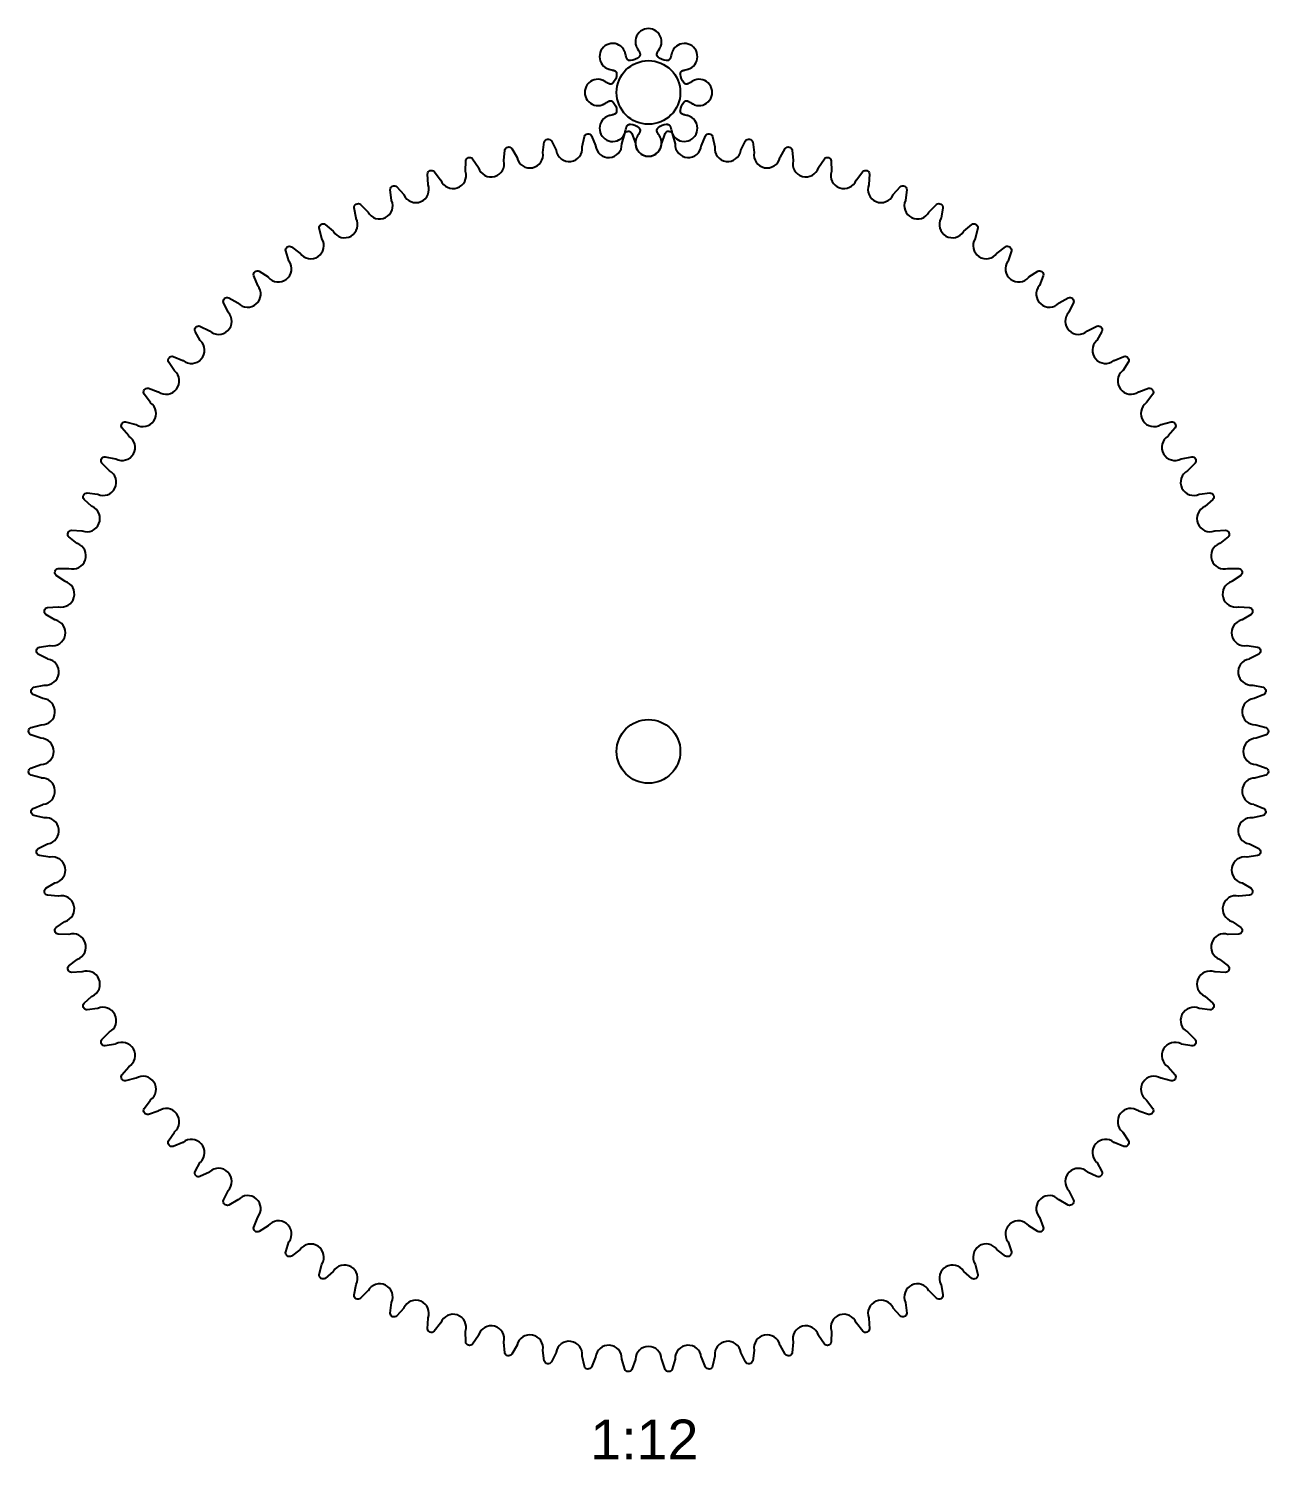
# Model space of a CAD drawing. Extents: x -10 to 1633, y -307 to 264.
# Drawn here: x 985.2 to 1141, y -205 to -25.3 of the extents above; entities that cross this region are included whole.
import ezdxf

# ---------------------------------------------------------------- set-up
doc = ezdxf.new("R2010")
doc.units = 0
doc.layers.add('CNC_FRIENDLY_GEAR_COLLECTI', color=7, linetype='CONTINUOUS')
doc.styles.add('ARIAL_NORMAL', font='txt')

msp = doc.modelspace()

# ---------------------------------------------------------------- linework, layer by layer
at = {"layer": 'CNC_FRIENDLY_GEAR_COLLECTI'}
for points in [[(1061.52, -39.1, 1.428148), (1064.62, -39.1), (1064.61, -39.06), (1064.59, -39.02), (1064.57, -38.98), (1064.55, -38.94), (1064.53, -38.89), (1064.5, -38.85), (1064.45, -38.76), (1064.33, -38.57), (1064.27, -38.48), (1064.24, -38.43), (1064.22, -38.38), (1064.21, -38.36), (1064.2, -38.33), (1064.18, -38.31), (1064.17, -38.28), (1064.17, -38.26), (1064.16, -38.24), (1064.15, -38.21), (1064.15, -38.2), (1064.14, -38.19), (1064.14, -38.18), (1064.14, -38.17), (1064.14, -38.16), (1064.13, -38.14), (1064.13, -38.13), (1064.13, -38.12), (1064.13, -38.11), (1064.13, -38.1), (1064.13, -38.09), (1064.13, -38.08), (1064.13, -38.07), (1064.13, -38.06), (1064.13, -38.05), (1064.13, -38.04), (1064.13, -38.02), (1064.13, -38.01), (1064.13, -38), (1064.13, -37.99), (1064.13, -37.98), (1064.14, -37.97), (1064.14, -37.96), (1064.14, -37.95), (1064.14, -37.94), (1064.15, -37.94), (1064.15, -37.93), (1064.16, -37.92), (1064.16, -37.91), (1064.16, -37.9), (1064.17, -37.89), (1064.17, -37.88), (1064.18, -37.87), (1064.18, -37.86), (1064.19, -37.85), (1064.2, -37.85), (1064.2, -37.84), (1064.21, -37.83), (1064.22, -37.82), (1064.22, -37.81), (1064.24, -37.8), (1064.25, -37.78), (1064.27, -37.76), (1064.28, -37.75), (1064.3, -37.73, -0.176327), (1065.34, -37.3), (1065.36, -37.3), (1065.38, -37.3), (1065.41, -37.3), (1065.43, -37.3), (1065.45, -37.3), (1065.46, -37.3), (1065.47, -37.31), (1065.48, -37.31), (1065.49, -37.31), (1065.5, -37.31), (1065.51, -37.31), (1065.52, -37.32), (1065.53, -37.32), (1065.54, -37.32), (1065.55, -37.32), (1065.56, -37.33), (1065.57, -37.33), (1065.58, -37.33), (1065.59, -37.34), (1065.6, -37.34), (1065.61, -37.35), (1065.62, -37.35), (1065.63, -37.36), (1065.63, -37.36), (1065.64, -37.37), (1065.65, -37.37), (1065.66, -37.38), (1065.67, -37.39), (1065.68, -37.39), (1065.68, -37.4), (1065.69, -37.41), (1065.7, -37.42), (1065.71, -37.42), (1065.71, -37.43), (1065.72, -37.44), (1065.73, -37.45), (1065.73, -37.46), (1065.74, -37.47), (1065.75, -37.48), (1065.75, -37.48), (1065.76, -37.49), (1065.77, -37.5), (1065.77, -37.51), (1065.78, -37.52), (1065.78, -37.54), (1065.8, -37.56), (1065.81, -37.58), (1065.82, -37.6), (1065.83, -37.63), (1065.84, -37.65), (1065.85, -37.68), (1065.85, -37.7), (1065.87, -37.76), (1065.89, -37.81), (1065.91, -37.92), (1065.96, -38.14), (1065.99, -38.24), (1066, -38.28), (1066.01, -38.33), (1066.03, -38.37), (1066.04, -38.42), (1066.06, -38.46), (1066.08, -38.5, 1.428148), (1068.27, -36.31), (1068.23, -36.29), (1068.19, -36.27), (1068.15, -36.25), (1068.1, -36.24), (1068.06, -36.23), (1068.01, -36.21), (1067.91, -36.19), (1067.69, -36.14), (1067.58, -36.11), (1067.53, -36.1), (1067.48, -36.08), (1067.45, -36.07), (1067.42, -36.06), (1067.4, -36.05), (1067.38, -36.04), (1067.35, -36.03), (1067.33, -36.02), (1067.31, -36.01), (1067.3, -36.01), (1067.29, -36), (1067.28, -35.99), (1067.27, -35.99), (1067.26, -35.98), (1067.25, -35.97), (1067.24, -35.97), (1067.23, -35.96), (1067.22, -35.95), (1067.21, -35.95), (1067.2, -35.94), (1067.2, -35.93), (1067.19, -35.93), (1067.18, -35.92), (1067.17, -35.91), (1067.17, -35.9), (1067.16, -35.89), (1067.15, -35.89), (1067.15, -35.88), (1067.14, -35.87), (1067.14, -35.86), (1067.13, -35.85), (1067.12, -35.84), (1067.12, -35.83), (1067.12, -35.83), (1067.11, -35.82), (1067.11, -35.81), (1067.1, -35.8), (1067.1, -35.79), (1067.1, -35.78), (1067.09, -35.77), (1067.09, -35.76), (1067.09, -35.75), (1067.09, -35.74), (1067.08, -35.73), (1067.08, -35.72), (1067.08, -35.71), (1067.08, -35.7), (1067.08, -35.69), (1067.08, -35.68), (1067.08, -35.66), (1067.07, -35.63), (1067.07, -35.61), (1067.07, -35.59), (1067.08, -35.57, -0.176327), (1067.51, -34.53), (1067.52, -34.51), (1067.54, -34.49), (1067.55, -34.48), (1067.57, -34.46), (1067.58, -34.45), (1067.59, -34.44), (1067.6, -34.44), (1067.61, -34.43), (1067.62, -34.42), (1067.63, -34.42), (1067.64, -34.41), (1067.64, -34.41), (1067.65, -34.4), (1067.66, -34.4), (1067.67, -34.39), (1067.68, -34.39), (1067.69, -34.38), (1067.7, -34.38), (1067.71, -34.37), (1067.72, -34.37), (1067.73, -34.37), (1067.74, -34.37), (1067.75, -34.36), (1067.76, -34.36), (1067.77, -34.36), (1067.78, -34.36), (1067.79, -34.36), (1067.8, -34.35), (1067.81, -34.35), (1067.82, -34.35), (1067.83, -34.35), (1067.84, -34.35), (1067.85, -34.35), (1067.86, -34.35), (1067.87, -34.35), (1067.88, -34.36), (1067.89, -34.36), (1067.91, -34.36), (1067.92, -34.36), (1067.93, -34.36), (1067.94, -34.36), (1067.95, -34.37), (1067.96, -34.37), (1067.97, -34.37), (1067.99, -34.38), (1068.01, -34.38), (1068.03, -34.39), (1068.06, -34.4), (1068.08, -34.41), (1068.1, -34.42), (1068.13, -34.43), (1068.15, -34.45), (1068.2, -34.47), (1068.25, -34.5), (1068.35, -34.56), (1068.53, -34.68), (1068.62, -34.73), (1068.67, -34.75), (1068.71, -34.78), (1068.75, -34.8), (1068.79, -34.82), (1068.83, -34.83), (1068.87, -34.85, 1.428148), (1068.87, -31.75), (1068.83, -31.76), (1068.79, -31.78), (1068.75, -31.8), (1068.71, -31.82), (1068.67, -31.84), (1068.62, -31.87), (1068.53, -31.92), (1068.35, -32.04), (1068.25, -32.1), (1068.2, -32.13), (1068.15, -32.15), (1068.13, -32.16), (1068.1, -32.18), (1068.08, -32.19), (1068.06, -32.2), (1068.03, -32.21), (1068.01, -32.21), (1067.99, -32.22), (1067.97, -32.23), (1067.96, -32.23), (1067.95, -32.23), (1067.94, -32.23), (1067.93, -32.24), (1067.92, -32.24), (1067.91, -32.24), (1067.89, -32.24), (1067.88, -32.24), (1067.87, -32.24), (1067.86, -32.25), (1067.85, -32.25), (1067.84, -32.25), (1067.83, -32.25), (1067.82, -32.25), (1067.81, -32.24), (1067.8, -32.24), (1067.79, -32.24), (1067.78, -32.24), (1067.77, -32.24), (1067.76, -32.24), (1067.75, -32.24), (1067.74, -32.23), (1067.73, -32.23), (1067.72, -32.23), (1067.71, -32.22), (1067.7, -32.22), (1067.69, -32.22), (1067.68, -32.21), (1067.67, -32.21), (1067.66, -32.2), (1067.65, -32.2), (1067.64, -32.19), (1067.64, -32.19), (1067.63, -32.18), (1067.62, -32.17), (1067.61, -32.17), (1067.6, -32.16), (1067.59, -32.16), (1067.58, -32.15), (1067.57, -32.13), (1067.55, -32.12), (1067.54, -32.1), (1067.52, -32.09), (1067.51, -32.07, -0.176327), (1067.08, -31.03), (1067.07, -31.01), (1067.07, -30.99), (1067.07, -30.96), (1067.08, -30.94), (1067.08, -30.92), (1067.08, -30.91), (1067.08, -30.9), (1067.08, -30.89), (1067.08, -30.88), (1067.08, -30.87), (1067.09, -30.86), (1067.09, -30.85), (1067.09, -30.84), (1067.09, -30.83), (1067.1, -30.82), (1067.1, -30.81), (1067.1, -30.8), (1067.11, -30.79), (1067.11, -30.78), (1067.12, -30.77), (1067.12, -30.76), (1067.12, -30.75), (1067.13, -30.75), (1067.14, -30.74), (1067.14, -30.73), (1067.15, -30.72), (1067.15, -30.71), (1067.16, -30.7), (1067.17, -30.7), (1067.17, -30.69), (1067.18, -30.68), (1067.19, -30.67), (1067.2, -30.67), (1067.2, -30.66), (1067.21, -30.65), (1067.22, -30.64), (1067.23, -30.64), (1067.24, -30.63), (1067.25, -30.62), (1067.26, -30.62), (1067.27, -30.61), (1067.28, -30.6), (1067.29, -30.6), (1067.3, -30.59), (1067.31, -30.59), (1067.33, -30.58), (1067.35, -30.56), (1067.38, -30.55), (1067.4, -30.54), (1067.42, -30.53), (1067.45, -30.53), (1067.48, -30.52), (1067.53, -30.5), (1067.58, -30.49), (1067.69, -30.46), (1067.91, -30.41), (1068.01, -30.39), (1068.06, -30.37), (1068.1, -30.36), (1068.15, -30.34), (1068.19, -30.33), (1068.23, -30.31), (1068.27, -30.29, 1.428148), (1066.08, -28.1), (1066.06, -28.14), (1066.04, -28.18), (1066.03, -28.22), (1066.01, -28.27), (1066, -28.31), (1065.99, -28.36), (1065.96, -28.46), (1065.91, -28.68), (1065.89, -28.79), (1065.87, -28.84), (1065.85, -28.9), (1065.85, -28.92), (1065.84, -28.95), (1065.83, -28.97), (1065.82, -29), (1065.81, -29.02), (1065.8, -29.04), (1065.78, -29.06), (1065.78, -29.07), (1065.77, -29.08), (1065.77, -29.09), (1065.76, -29.1), (1065.75, -29.11), (1065.75, -29.12), (1065.74, -29.13), (1065.73, -29.14), (1065.73, -29.15), (1065.72, -29.16), (1065.71, -29.17), (1065.71, -29.18), (1065.7, -29.18), (1065.69, -29.19), (1065.68, -29.2), (1065.68, -29.2), (1065.67, -29.21), (1065.66, -29.22), (1065.65, -29.22), (1065.64, -29.23), (1065.63, -29.24), (1065.63, -29.24), (1065.62, -29.25), (1065.61, -29.25), (1065.6, -29.26), (1065.59, -29.26), (1065.58, -29.26), (1065.57, -29.27), (1065.56, -29.27), (1065.55, -29.27), (1065.54, -29.28), (1065.53, -29.28), (1065.52, -29.28), (1065.51, -29.29), (1065.5, -29.29), (1065.49, -29.29), (1065.48, -29.29), (1065.47, -29.29), (1065.46, -29.29), (1065.45, -29.29), (1065.43, -29.3), (1065.41, -29.3), (1065.38, -29.3), (1065.36, -29.3), (1065.34, -29.3, -0.176327), (1064.3, -28.86), (1064.28, -28.85), (1064.27, -28.83), (1064.25, -28.82), (1064.24, -28.8), (1064.22, -28.79), (1064.22, -28.78), (1064.21, -28.77), (1064.2, -28.76), (1064.2, -28.75), (1064.19, -28.74), (1064.18, -28.74), (1064.18, -28.73), (1064.17, -28.72), (1064.17, -28.71), (1064.16, -28.7), (1064.16, -28.69), (1064.16, -28.68), (1064.15, -28.67), (1064.15, -28.66), (1064.14, -28.65), (1064.14, -28.64), (1064.14, -28.63), (1064.14, -28.62), (1064.13, -28.61), (1064.13, -28.6), (1064.13, -28.59), (1064.13, -28.58), (1064.13, -28.57), (1064.13, -28.56), (1064.13, -28.55), (1064.13, -28.54), (1064.13, -28.53), (1064.13, -28.52), (1064.13, -28.51), (1064.13, -28.5), (1064.13, -28.49), (1064.13, -28.48), (1064.13, -28.47), (1064.13, -28.45), (1064.14, -28.44), (1064.14, -28.43), (1064.14, -28.42), (1064.14, -28.41), (1064.15, -28.4), (1064.15, -28.39), (1064.16, -28.36), (1064.17, -28.34), (1064.17, -28.31), (1064.18, -28.29), (1064.2, -28.27), (1064.21, -28.24), (1064.22, -28.22), (1064.24, -28.17), (1064.27, -28.12), (1064.33, -28.02), (1064.45, -27.84), (1064.5, -27.75), (1064.53, -27.7), (1064.55, -27.66), (1064.57, -27.62), (1064.59, -27.58), (1064.61, -27.54), (1064.62, -27.5, 1.428148), (1061.52, -27.5), (1061.54, -27.54), (1061.55, -27.58), (1061.57, -27.62), (1061.59, -27.66), (1061.62, -27.7), (1061.64, -27.75), (1061.69, -27.84), (1061.81, -28.02), (1061.87, -28.12), (1061.9, -28.17), (1061.93, -28.22), (1061.94, -28.24), (1061.95, -28.27), (1061.96, -28.29), (1061.97, -28.31), (1061.98, -28.34), (1061.99, -28.36), (1061.99, -28.39), (1062, -28.4), (1062, -28.41), (1062, -28.42), (1062.01, -28.43), (1062.01, -28.44), (1062.01, -28.45), (1062.01, -28.47), (1062.01, -28.48), (1062.02, -28.49), (1062.02, -28.5), (1062.02, -28.51), (1062.02, -28.52), (1062.02, -28.53), (1062.02, -28.54), (1062.02, -28.55), (1062.02, -28.56), (1062.02, -28.57), (1062.02, -28.58), (1062.01, -28.59), (1062.01, -28.6), (1062.01, -28.61), (1062.01, -28.62), (1062.01, -28.63), (1062, -28.64), (1062, -28.65), (1062, -28.66), (1061.99, -28.67), (1061.99, -28.68), (1061.98, -28.69), (1061.98, -28.7), (1061.98, -28.71), (1061.97, -28.72), (1061.96, -28.73), (1061.96, -28.74), (1061.95, -28.74), (1061.95, -28.75), (1061.94, -28.76), (1061.93, -28.77), (1061.93, -28.78), (1061.92, -28.79), (1061.91, -28.8), (1061.89, -28.82), (1061.88, -28.83), (1061.86, -28.85), (1061.85, -28.86, -0.176327), (1060.8, -29.3), (1060.78, -29.3), (1060.76, -29.3), (1060.74, -29.3), (1060.72, -29.3), (1060.69, -29.29), (1060.68, -29.29), (1060.67, -29.29), (1060.66, -29.29), (1060.65, -29.29), (1060.64, -29.29), (1060.63, -29.29), (1060.62, -29.28), (1060.61, -29.28), (1060.6, -29.28), (1060.59, -29.27), (1060.58, -29.27), (1060.57, -29.27), (1060.56, -29.26), (1060.55, -29.26), (1060.55, -29.26), (1060.54, -29.25), (1060.53, -29.25), (1060.52, -29.24), (1060.51, -29.24), (1060.5, -29.23), (1060.49, -29.22), (1060.48, -29.22), (1060.48, -29.21), (1060.47, -29.2), (1060.46, -29.2), (1060.45, -29.19), (1060.45, -29.18), (1060.44, -29.18), (1060.43, -29.17), (1060.42, -29.16), (1060.42, -29.15), (1060.41, -29.14), (1060.4, -29.13), (1060.4, -29.12), (1060.39, -29.11), (1060.38, -29.1), (1060.38, -29.09), (1060.37, -29.08), (1060.37, -29.07), (1060.36, -29.06), (1060.35, -29.04), (1060.34, -29.02), (1060.33, -29), (1060.32, -28.97), (1060.31, -28.95), (1060.3, -28.92), (1060.29, -28.9), (1060.27, -28.84), (1060.26, -28.79), (1060.23, -28.68), (1060.18, -28.46), (1060.16, -28.36), (1060.15, -28.31), (1060.13, -28.27), (1060.12, -28.22), (1060.1, -28.18), (1060.08, -28.14), (1060.07, -28.1, 1.428148), (1057.87, -30.29), (1057.91, -30.31), (1057.95, -30.33), (1058, -30.34), (1058.04, -30.36), (1058.09, -30.37), (1058.13, -30.39), (1058.24, -30.41), (1058.45, -30.46), (1058.56, -30.49), (1058.62, -30.5), (1058.67, -30.52), (1058.69, -30.53), (1058.72, -30.53), (1058.74, -30.54), (1058.77, -30.55), (1058.79, -30.56), (1058.81, -30.58), (1058.84, -30.59), (1058.85, -30.59), (1058.86, -30.6), (1058.87, -30.6), (1058.88, -30.61), (1058.89, -30.62), (1058.9, -30.62), (1058.91, -30.63), (1058.91, -30.64), (1058.92, -30.64), (1058.93, -30.65), (1058.94, -30.66), (1058.95, -30.67), (1058.96, -30.67), (1058.96, -30.68), (1058.97, -30.69), (1058.98, -30.7), (1058.98, -30.7), (1058.99, -30.71), (1059, -30.72), (1059, -30.73), (1059.01, -30.74), (1059.01, -30.75), (1059.02, -30.75), (1059.02, -30.76), (1059.03, -30.77), (1059.03, -30.78), (1059.04, -30.79), (1059.04, -30.8), (1059.04, -30.81), (1059.05, -30.82), (1059.05, -30.83), (1059.05, -30.84), (1059.06, -30.85), (1059.06, -30.86), (1059.06, -30.87), (1059.06, -30.88), (1059.06, -30.89), (1059.07, -30.9), (1059.07, -30.91), (1059.07, -30.92), (1059.07, -30.94), (1059.07, -30.96), (1059.07, -30.99), (1059.07, -31.01), (1059.07, -31.03, -0.176327), (1058.64, -32.07), (1058.62, -32.09), (1058.61, -32.1), (1058.59, -32.12), (1058.58, -32.13), (1058.56, -32.15), (1058.55, -32.16), (1058.54, -32.16), (1058.53, -32.17), (1058.53, -32.17), (1058.52, -32.18), (1058.51, -32.19), (1058.5, -32.19), (1058.49, -32.2), (1058.48, -32.2), (1058.47, -32.21), (1058.46, -32.21), (1058.45, -32.22), (1058.45, -32.22), (1058.44, -32.22), (1058.43, -32.23), (1058.42, -32.23), (1058.41, -32.23), (1058.4, -32.24), (1058.39, -32.24), (1058.38, -32.24), (1058.37, -32.24), (1058.36, -32.24), (1058.35, -32.24), (1058.34, -32.24), (1058.33, -32.25), (1058.32, -32.25), (1058.3, -32.25), (1058.29, -32.25), (1058.28, -32.25), (1058.27, -32.24), (1058.26, -32.24), (1058.25, -32.24), (1058.24, -32.24), (1058.23, -32.24), (1058.22, -32.24), (1058.2, -32.23), (1058.19, -32.23), (1058.18, -32.23), (1058.17, -32.23), (1058.16, -32.22), (1058.14, -32.21), (1058.11, -32.21), (1058.09, -32.2), (1058.06, -32.19), (1058.04, -32.18), (1058.02, -32.16), (1057.99, -32.15), (1057.94, -32.13), (1057.89, -32.1), (1057.8, -32.04), (1057.61, -31.92), (1057.52, -31.87), (1057.48, -31.84), (1057.44, -31.82), (1057.39, -31.8), (1057.35, -31.78), (1057.31, -31.76), (1057.27, -31.75, 1.428148), (1057.27, -34.85), (1057.31, -34.83), (1057.35, -34.82), (1057.39, -34.8), (1057.44, -34.78), (1057.48, -34.75), (1057.52, -34.73), (1057.61, -34.68), (1057.8, -34.56), (1057.89, -34.5), (1057.94, -34.47), (1057.99, -34.45), (1058.02, -34.43), (1058.04, -34.42), (1058.06, -34.41), (1058.09, -34.4), (1058.11, -34.39), (1058.14, -34.38), (1058.16, -34.38), (1058.17, -34.37), (1058.18, -34.37), (1058.19, -34.37), (1058.2, -34.36), (1058.22, -34.36), (1058.23, -34.36), (1058.24, -34.36), (1058.25, -34.36), (1058.26, -34.36), (1058.27, -34.35), (1058.28, -34.35), (1058.29, -34.35), (1058.3, -34.35), (1058.32, -34.35), (1058.33, -34.35), (1058.34, -34.35), (1058.35, -34.35), (1058.36, -34.36), (1058.37, -34.36), (1058.38, -34.36), (1058.39, -34.36), (1058.4, -34.36), (1058.41, -34.37), (1058.42, -34.37), (1058.43, -34.37), (1058.44, -34.37), (1058.45, -34.38), (1058.45, -34.38), (1058.46, -34.39), (1058.47, -34.39), (1058.48, -34.4), (1058.49, -34.4), (1058.5, -34.41), (1058.51, -34.41), (1058.52, -34.42), (1058.53, -34.42), (1058.53, -34.43), (1058.54, -34.44), (1058.55, -34.44), (1058.56, -34.45), (1058.58, -34.46), (1058.59, -34.48), (1058.61, -34.49), (1058.62, -34.51), (1058.64, -34.53, -0.176327), (1059.07, -35.57), (1059.07, -35.59), (1059.07, -35.61), (1059.07, -35.63), (1059.07, -35.66), (1059.07, -35.68), (1059.07, -35.69), (1059.07, -35.7), (1059.06, -35.71), (1059.06, -35.72), (1059.06, -35.73), (1059.06, -35.74), (1059.06, -35.75), (1059.05, -35.76), (1059.05, -35.77), (1059.05, -35.78), (1059.04, -35.79), (1059.04, -35.8), (1059.04, -35.81), (1059.03, -35.82), (1059.03, -35.83), (1059.02, -35.83), (1059.02, -35.84), (1059.01, -35.85), (1059.01, -35.86), (1059, -35.87), (1059, -35.88), (1058.99, -35.89), (1058.98, -35.89), (1058.98, -35.9), (1058.97, -35.91), (1058.96, -35.92), (1058.96, -35.93), (1058.95, -35.93), (1058.94, -35.94), (1058.93, -35.95), (1058.92, -35.95), (1058.91, -35.96), (1058.91, -35.97), (1058.9, -35.97), (1058.89, -35.98), (1058.88, -35.99), (1058.87, -35.99), (1058.86, -36), (1058.85, -36.01), (1058.84, -36.01), (1058.81, -36.02), (1058.79, -36.03), (1058.77, -36.04), (1058.74, -36.05), (1058.72, -36.06), (1058.69, -36.07), (1058.67, -36.08), (1058.62, -36.1), (1058.56, -36.11), (1058.45, -36.14), (1058.24, -36.19), (1058.13, -36.21), (1058.09, -36.23), (1058.04, -36.24), (1058, -36.25), (1057.95, -36.27), (1057.91, -36.29), (1057.87, -36.31, 1.428148), (1060.07, -38.5), (1060.08, -38.46), (1060.1, -38.42), (1060.12, -38.37), (1060.13, -38.33), (1060.15, -38.28), (1060.16, -38.24), (1060.18, -38.14), (1060.23, -37.92), (1060.26, -37.81), (1060.27, -37.76), (1060.29, -37.7), (1060.3, -37.68), (1060.31, -37.65), (1060.32, -37.63), (1060.33, -37.6), (1060.34, -37.58), (1060.35, -37.56), (1060.36, -37.54), (1060.37, -37.52), (1060.37, -37.51), (1060.38, -37.5), (1060.38, -37.49), (1060.39, -37.48), (1060.4, -37.48), (1060.4, -37.47), (1060.41, -37.46), (1060.42, -37.45), (1060.42, -37.44), (1060.43, -37.43), (1060.44, -37.42), (1060.45, -37.42), (1060.45, -37.41), (1060.46, -37.4), (1060.47, -37.39), (1060.48, -37.39), (1060.48, -37.38), (1060.49, -37.37), (1060.5, -37.37), (1060.51, -37.36), (1060.52, -37.36), (1060.53, -37.35), (1060.54, -37.35), (1060.55, -37.34), (1060.55, -37.34), (1060.56, -37.33), (1060.57, -37.33), (1060.58, -37.33), (1060.59, -37.32), (1060.6, -37.32), (1060.61, -37.32), (1060.62, -37.32), (1060.63, -37.31), (1060.64, -37.31), (1060.65, -37.31), (1060.66, -37.31), (1060.67, -37.31), (1060.68, -37.3), (1060.69, -37.3), (1060.72, -37.3), (1060.74, -37.3), (1060.76, -37.3), (1060.78, -37.3), (1060.8, -37.3, -0.176327), (1061.85, -37.73), (1061.86, -37.75), (1061.88, -37.76), (1061.89, -37.78), (1061.91, -37.8), (1061.92, -37.81), (1061.93, -37.82), (1061.93, -37.83), (1061.94, -37.84), (1061.95, -37.85), (1061.95, -37.85), (1061.96, -37.86), (1061.96, -37.87), (1061.97, -37.88), (1061.98, -37.89), (1061.98, -37.9), (1061.98, -37.91), (1061.99, -37.92), (1061.99, -37.93), (1062, -37.94), (1062, -37.94), (1062, -37.95), (1062.01, -37.96), (1062.01, -37.97), (1062.01, -37.98), (1062.01, -37.99), (1062.01, -38), (1062.02, -38.01), (1062.02, -38.02), (1062.02, -38.04), (1062.02, -38.05), (1062.02, -38.06), (1062.02, -38.07), (1062.02, -38.08), (1062.02, -38.09), (1062.02, -38.1), (1062.02, -38.11), (1062.01, -38.12), (1062.01, -38.13), (1062.01, -38.14), (1062.01, -38.16), (1062.01, -38.17), (1062, -38.18), (1062, -38.19), (1062, -38.2), (1061.99, -38.21), (1061.99, -38.24), (1061.98, -38.26), (1061.97, -38.28), (1061.96, -38.31), (1061.95, -38.33), (1061.94, -38.36), (1061.93, -38.38), (1061.9, -38.43), (1061.87, -38.48), (1061.81, -38.57), (1061.69, -38.76), (1061.64, -38.85), (1061.62, -38.89), (1061.59, -38.94), (1061.57, -38.98), (1061.55, -39.02), (1061.54, -39.06)], [(1066.42, -192.38), (1066.06, -193.65, -0.648676), (1065.16, -193.68), (1064.73, -192.44), (1064.72, -192.4, 0.96823), (1061.42, -192.4), (1061.42, -192.44), (1060.98, -193.68, -0.648676), (1060.08, -193.65), (1059.73, -192.38), (1059.72, -192.35, 0.96823), (1056.43, -192.13), (1056.43, -192.16), (1055.91, -193.38, -0.648676), (1055.01, -193.29), (1054.74, -192), (1054.74, -191.96, 0.96823), (1051.47, -191.53), (1051.46, -191.57), (1050.87, -192.74, -0.648676), (1049.98, -192.6), (1049.79, -191.29), (1049.8, -191.26, 0.96823), (1046.56, -190.61), (1046.55, -190.65), (1045.88, -191.78, -0.648676), (1045, -191.58), (1044.9, -190.26), (1044.91, -190.23, 0.96823), (1041.72, -189.37), (1041.71, -189.41), (1040.96, -190.49, -0.648676), (1040.1, -190.23), (1040.09, -188.91), (1040.09, -188.88, 0.96823), (1036.97, -187.82), (1036.95, -187.85), (1036.14, -188.89, -0.648676), (1035.3, -188.57), (1035.37, -187.26), (1035.38, -187.22, 0.96823), (1032.33, -185.96), (1032.32, -185.99), (1031.44, -186.97, -0.648676), (1030.61, -186.6), (1030.78, -185.29), (1030.79, -185.26, 0.96823), (1027.83, -183.8), (1027.81, -183.83), (1026.87, -184.75, -0.648676), (1026.07, -184.33), (1026.32, -183.03), (1026.33, -183, 0.96823), (1023.47, -181.35), (1023.45, -181.38), (1022.45, -182.24, -0.648676), (1021.69, -181.76), (1022.02, -180.48), (1022.03, -180.45, 0.96823), (1019.29, -178.62), (1019.26, -178.65), (1018.21, -179.44, -0.648676), (1017.48, -178.91), (1017.89, -177.66), (1017.91, -177.63, 0.96823), (1015.29, -175.62), (1015.26, -175.65), (1014.16, -176.37, -0.648676), (1013.46, -175.8), (1013.96, -174.57), (1013.98, -174.54, 0.96823), (1011.5, -172.37), (1011.47, -172.39), (1010.32, -173.04, -0.648676), (1009.66, -172.42), (1010.24, -171.24), (1010.26, -171.21, 0.96823), (1007.92, -168.87), (1007.9, -168.9), (1006.71, -169.47, -0.648676), (1006.09, -168.81), (1006.74, -167.66), (1006.76, -167.63, 0.96823), (1004.59, -165.16), (1004.56, -165.17), (1003.34, -165.67, -0.648676), (1002.76, -164.97), (1003.49, -163.87), (1003.51, -163.84, 0.96823), (1001.5, -161.22), (1001.47, -161.24), (1000.22, -161.65, -0.648676), (999.69, -160.92), (1000.49, -159.87), (1000.51, -159.84, 0.96823), (998.68, -157.1), (998.65, -157.12), (997.37, -157.45, -0.648676), (996.9, -156.68), (997.76, -155.68), (997.78, -155.66, 0.96823), (996.13, -152.8), (996.1, -152.82), (994.81, -153.06, -0.648676), (994.38, -152.26), (995.3, -151.32), (995.33, -151.3, 0.96823), (993.87, -148.35), (993.84, -148.36), (992.53, -148.52, -0.648676), (992.16, -147.69), (993.14, -146.82), (993.17, -146.8, 0.96823), (991.91, -143.75), (991.88, -143.76), (990.56, -143.83, -0.648676), (990.24, -142.99), (991.28, -142.18), (991.31, -142.16, 0.96823), (990.25, -139.04), (990.22, -139.04), (988.9, -139.03, -0.648676), (988.64, -138.17), (989.73, -137.43), (989.76, -137.41, 0.96823), (988.91, -134.23), (988.87, -134.23), (987.56, -134.13, -0.648676), (987.35, -133.25), (988.49, -132.58), (988.52, -132.57, 0.96823), (987.88, -129.34), (987.84, -129.34), (986.54, -129.15, -0.648676), (986.39, -128.26), (987.56, -127.67), (987.6, -127.66, 0.96823), (987.17, -124.39), (987.13, -124.39), (985.84, -124.12, -0.648676), (985.75, -123.22), (986.97, -122.71), (987, -122.7, 0.96823), (986.79, -119.41), (986.75, -119.4), (985.48, -119.05, -0.648676), (985.45, -118.15), (986.7, -117.71), (986.73, -117.71, 0.96823), (986.73, -114.41), (986.7, -114.41), (985.45, -113.97, -0.648676), (985.48, -113.07), (986.75, -112.72), (986.79, -112.71, 0.96823), (987, -109.42), (986.97, -109.41), (985.75, -108.9, -0.648676), (985.84, -108), (987.13, -107.73), (987.17, -107.73, 0.96823), (987.6, -104.46), (987.56, -104.45), (986.39, -103.86, -0.648676), (986.54, -102.97), (987.84, -102.78), (987.88, -102.78, 0.96823), (988.52, -99.55), (988.49, -99.54), (987.35, -98.87, -0.648676), (987.56, -97.99), (988.87, -97.89), (988.91, -97.89, 0.96823), (989.76, -94.71), (989.73, -94.69), (988.64, -93.95, -0.648676), (988.9, -93.09), (990.22, -93.08), (990.25, -93.08, 0.96823), (991.31, -89.96), (991.28, -89.94), (990.24, -89.13, -0.648676), (990.56, -88.29), (991.88, -88.36), (991.91, -88.37, 0.96823), (993.17, -85.32), (993.14, -85.3), (992.16, -84.43, -0.648676), (992.53, -83.6), (993.84, -83.76), (993.87, -83.77, 0.96823), (995.33, -80.82), (995.3, -80.8), (994.38, -79.86, -0.648676), (994.81, -79.06), (996.1, -79.3), (996.13, -79.32, 0.96823), (997.78, -76.46), (997.76, -76.44), (996.9, -75.44, -0.648676), (997.37, -74.67), (998.65, -75), (998.68, -75.02, 0.96823), (1000.51, -72.28), (1000.49, -72.25), (999.69, -71.2, -0.648676), (1000.22, -70.46), (1001.47, -70.88), (1001.5, -70.89, 0.96823), (1003.51, -68.28), (1003.49, -68.25), (1002.76, -67.15, -0.648676), (1003.34, -66.45), (1004.56, -66.95), (1004.59, -66.96, 0.96823), (1006.76, -64.48), (1006.74, -64.46), (1006.09, -63.31, -0.648676), (1006.71, -62.65), (1007.9, -63.22), (1007.92, -63.24, 0.96823), (1010.26, -60.91), (1010.24, -60.88), (1009.66, -59.7, -0.648676), (1010.32, -59.08), (1011.47, -59.73), (1011.5, -59.75, 0.96823), (1013.98, -57.58), (1013.96, -57.55), (1013.46, -56.32, -0.648676), (1014.16, -55.75), (1015.26, -56.47), (1015.29, -56.5, 0.96823), (1017.91, -54.49), (1017.89, -54.46), (1017.48, -53.21, -0.648676), (1018.21, -52.68), (1019.26, -53.47), (1019.29, -53.5, 0.96823), (1022.03, -51.67), (1022.02, -51.64), (1021.69, -50.36, -0.648676), (1022.45, -49.88), (1023.45, -50.74), (1023.47, -50.77, 0.96823), (1026.33, -49.12), (1026.32, -49.09), (1026.07, -47.79, -0.648676), (1026.87, -47.37), (1027.81, -48.29), (1027.83, -48.32, 0.96823), (1030.79, -46.86), (1030.78, -46.83), (1030.61, -45.52, -0.648676), (1031.44, -45.15), (1032.32, -46.13), (1032.33, -46.16, 0.96823), (1035.38, -44.9), (1035.37, -44.86), (1035.3, -43.55, -0.648676), (1036.14, -43.23), (1036.95, -44.27), (1036.97, -44.3, 0.96823), (1040.09, -43.24), (1040.09, -43.2), (1040.1, -41.89, -0.648676), (1040.96, -41.62), (1041.71, -42.71), (1041.72, -42.75, 0.96823), (1044.91, -41.89), (1044.9, -41.86), (1045, -40.54, -0.648676), (1045.88, -40.34), (1046.55, -41.47), (1046.56, -41.51, 0.96823), (1049.8, -40.86), (1049.79, -40.83), (1049.98, -39.52, -0.648676), (1050.87, -39.38), (1051.46, -40.55), (1051.47, -40.59, 0.96823), (1054.74, -40.16), (1054.74, -40.12), (1055.01, -38.83, -0.648676), (1055.91, -38.74), (1056.43, -39.96), (1056.43, -39.99, 0.96823), (1059.72, -39.77), (1059.73, -39.74), (1060.08, -38.47, -0.648676), (1060.98, -38.44), (1061.42, -39.68), (1061.42, -39.72, 0.96823), (1064.72, -39.72), (1064.73, -39.68), (1065.16, -38.44, -0.648676), (1066.06, -38.47), (1066.42, -39.74), (1066.42, -39.77, 0.96823), (1069.71, -39.99), (1069.72, -39.96), (1070.23, -38.74, -0.648676), (1071.13, -38.83), (1071.4, -40.12), (1071.4, -40.16, 0.96823), (1074.67, -40.59), (1074.68, -40.55), (1075.27, -39.38, -0.648676), (1076.17, -39.52), (1076.35, -40.83), (1076.35, -40.86, 0.96823), (1079.58, -41.51), (1079.6, -41.47), (1080.26, -40.34, -0.648676), (1081.14, -40.54), (1081.24, -41.86), (1081.24, -41.89, 0.96823), (1084.42, -42.75), (1084.44, -42.71), (1085.18, -41.62, -0.648676), (1086.04, -41.89), (1086.06, -43.2), (1086.05, -43.24, 0.96823), (1089.17, -44.3), (1089.19, -44.27), (1090, -43.23, -0.648676), (1090.85, -43.55), (1090.77, -44.86), (1090.76, -44.9, 0.96823), (1093.81, -46.16), (1093.83, -46.13), (1094.71, -45.15, -0.648676), (1095.53, -45.52), (1095.37, -46.83), (1095.36, -46.86, 0.96823), (1098.32, -48.32), (1098.34, -48.29), (1099.28, -47.37, -0.648676), (1100.07, -47.79), (1099.83, -49.09), (1099.81, -49.12, 0.96823), (1102.67, -50.77), (1102.69, -50.74), (1103.69, -49.88, -0.648676), (1104.46, -50.36), (1104.13, -51.64), (1104.11, -51.67, 0.96823), (1106.86, -53.5), (1106.88, -53.47), (1107.93, -52.68, -0.648676), (1108.67, -53.21), (1108.25, -54.46), (1108.24, -54.49, 0.96823), (1110.85, -56.5), (1110.88, -56.47), (1111.98, -55.75, -0.648676), (1112.68, -56.32), (1112.19, -57.55), (1112.17, -57.58, 0.96823), (1114.65, -59.75), (1114.67, -59.73), (1115.82, -59.08, -0.648676), (1116.48, -59.7), (1115.91, -60.88), (1115.89, -60.91, 0.96823), (1118.22, -63.24), (1118.25, -63.22), (1119.43, -62.65, -0.648676), (1120.05, -63.31), (1119.4, -64.46), (1119.38, -64.48, 0.96823), (1121.56, -66.96), (1121.59, -66.95), (1122.81, -66.45, -0.648676), (1123.38, -67.15), (1122.66, -68.25), (1122.63, -68.28, 0.96823), (1124.64, -70.89), (1124.67, -70.88), (1125.92, -70.46, -0.648676), (1126.45, -71.2), (1125.66, -72.25), (1125.63, -72.28, 0.96823), (1127.46, -75.02), (1127.5, -75), (1128.77, -74.67, -0.648676), (1129.25, -75.44), (1128.39, -76.44), (1128.36, -76.46, 0.96823), (1130.01, -79.32), (1130.04, -79.3), (1131.34, -79.06, -0.648676), (1131.76, -79.86), (1130.84, -80.8), (1130.81, -80.82, 0.96823), (1132.27, -83.77), (1132.3, -83.76), (1133.61, -83.6, -0.648676), (1133.98, -84.43), (1133, -85.3), (1132.97, -85.32, 0.96823), (1134.23, -88.37), (1134.27, -88.36), (1135.58, -88.29, -0.648676), (1135.9, -89.13), (1134.86, -89.94), (1134.83, -89.96, 0.96823), (1135.89, -93.08), (1135.93, -93.08), (1137.24, -93.09, -0.648676), (1137.51, -93.95), (1136.42, -94.69), (1136.39, -94.71, 0.96823), (1137.24, -97.89), (1137.27, -97.89), (1138.59, -97.99, -0.648676), (1138.79, -98.87), (1137.66, -99.54), (1137.62, -99.55, 0.96823), (1138.27, -102.78), (1138.3, -102.78), (1139.61, -102.97, -0.648676), (1139.76, -103.86), (1138.58, -104.45), (1138.54, -104.46, 0.96823), (1138.98, -107.73), (1139.01, -107.73), (1140.3, -108, -0.648676), (1140.39, -108.9), (1139.18, -109.41), (1139.14, -109.42, 0.96823), (1139.36, -112.71), (1139.39, -112.72), (1140.66, -113.07, -0.648676), (1140.69, -113.97), (1139.45, -114.41), (1139.41, -114.41, 0.96823), (1139.41, -117.71), (1139.45, -117.71), (1140.69, -118.15, -0.648676), (1140.66, -119.05), (1139.39, -119.4), (1139.36, -119.41, 0.96823), (1139.14, -122.7), (1139.18, -122.71), (1140.39, -123.22, -0.648676), (1140.3, -124.12), (1139.01, -124.39), (1138.98, -124.39, 0.96823), (1138.54, -127.66), (1138.58, -127.67), (1139.76, -128.26, -0.648676), (1139.61, -129.15), (1138.3, -129.34), (1138.27, -129.34, 0.96823), (1137.62, -132.57), (1137.66, -132.58), (1138.79, -133.25, -0.648676), (1138.59, -134.13), (1137.27, -134.23), (1137.24, -134.23, 0.96823), (1136.39, -137.41), (1136.42, -137.43), (1137.51, -138.17, -0.648676), (1137.24, -139.03), (1135.93, -139.04), (1135.89, -139.04, 0.96823), (1134.83, -142.16), (1134.86, -142.18), (1135.9, -142.99, -0.648676), (1135.58, -143.83), (1134.27, -143.76), (1134.23, -143.75, 0.96823), (1132.97, -146.8), (1133, -146.82), (1133.98, -147.69, -0.648676), (1133.61, -148.52), (1132.3, -148.36), (1132.27, -148.35, 0.96823), (1130.81, -151.3), (1130.84, -151.32), (1131.76, -152.26, -0.648676), (1131.34, -153.06), (1130.04, -152.82), (1130.01, -152.8, 0.96823), (1128.36, -155.66), (1128.39, -155.68), (1129.25, -156.68, -0.648676), (1128.77, -157.45), (1127.5, -157.12), (1127.46, -157.1, 0.96823), (1125.63, -159.84), (1125.66, -159.87), (1126.45, -160.92, -0.648676), (1125.92, -161.65), (1124.67, -161.24), (1124.64, -161.22, 0.96823), (1122.63, -163.84), (1122.66, -163.87), (1123.38, -164.97, -0.648676), (1122.81, -165.67), (1121.59, -165.17), (1121.56, -165.16, 0.96823), (1119.38, -167.63), (1119.4, -167.66), (1120.05, -168.81, -0.648676), (1119.43, -169.47), (1118.25, -168.9), (1118.22, -168.87, 0.96823), (1115.89, -171.21), (1115.91, -171.24), (1116.48, -172.42, -0.648676), (1115.82, -173.04), (1114.67, -172.39), (1114.65, -172.37, 0.96823), (1112.17, -174.54), (1112.19, -174.57), (1112.68, -175.8, -0.648676), (1111.98, -176.37), (1110.88, -175.65), (1110.85, -175.62, 0.96823), (1108.24, -177.63), (1108.25, -177.66), (1108.67, -178.91, -0.648676), (1107.93, -179.44), (1106.88, -178.65), (1106.86, -178.62, 0.96823), (1104.11, -180.45), (1104.13, -180.48), (1104.46, -181.76, -0.648676), (1103.69, -182.24), (1102.69, -181.38), (1102.67, -181.35, 0.96823), (1099.81, -183), (1099.83, -183.03), (1100.07, -184.33, -0.648676), (1099.28, -184.75), (1098.34, -183.83), (1098.32, -183.8, 0.96823), (1095.36, -185.26), (1095.37, -185.29), (1095.53, -186.6, -0.648676), (1094.71, -186.97), (1093.83, -185.99), (1093.81, -185.96, 0.96823), (1090.76, -187.22), (1090.77, -187.26), (1090.85, -188.57, -0.648676), (1090, -188.89), (1089.19, -187.85), (1089.17, -187.82, 0.96823), (1086.05, -188.88), (1086.06, -188.91), (1086.04, -190.23, -0.648676), (1085.18, -190.49), (1084.44, -189.41), (1084.42, -189.37, 0.96823), (1081.24, -190.23), (1081.24, -190.26), (1081.14, -191.58, -0.648676), (1080.26, -191.78), (1079.6, -190.65), (1079.58, -190.61, 0.96823), (1076.35, -191.26), (1076.35, -191.29), (1076.17, -192.6, -0.648676), (1075.27, -192.74), (1074.68, -191.57), (1074.67, -191.53, 0.96823), (1071.4, -191.96), (1071.4, -192), (1071.13, -193.29, -0.648676), (1070.23, -193.38), (1069.72, -192.16), (1069.71, -192.13, 0.96823), (1066.42, -192.35)]]:
    msp.add_lwpolyline(points, format="xyb", close=True, dxfattribs=at)
for centre in [(1063.07, -33.3), (1063.07, -116.06)]:
    msp.add_circle(centre, 4, dxfattribs=at)

# ---------------------------------------------------------------- texts
at = {"layer": 'CNC_FRIENDLY_GEAR_COLLECTI', "linetype": 'CONTINUOUS', "style": 'ARIAL_NORMAL'}
msp.add_text('1:12', height=5, dxfattribs=at).set_placement((1055.75, -204.98))

doc.saveas('drawing.dxf')
